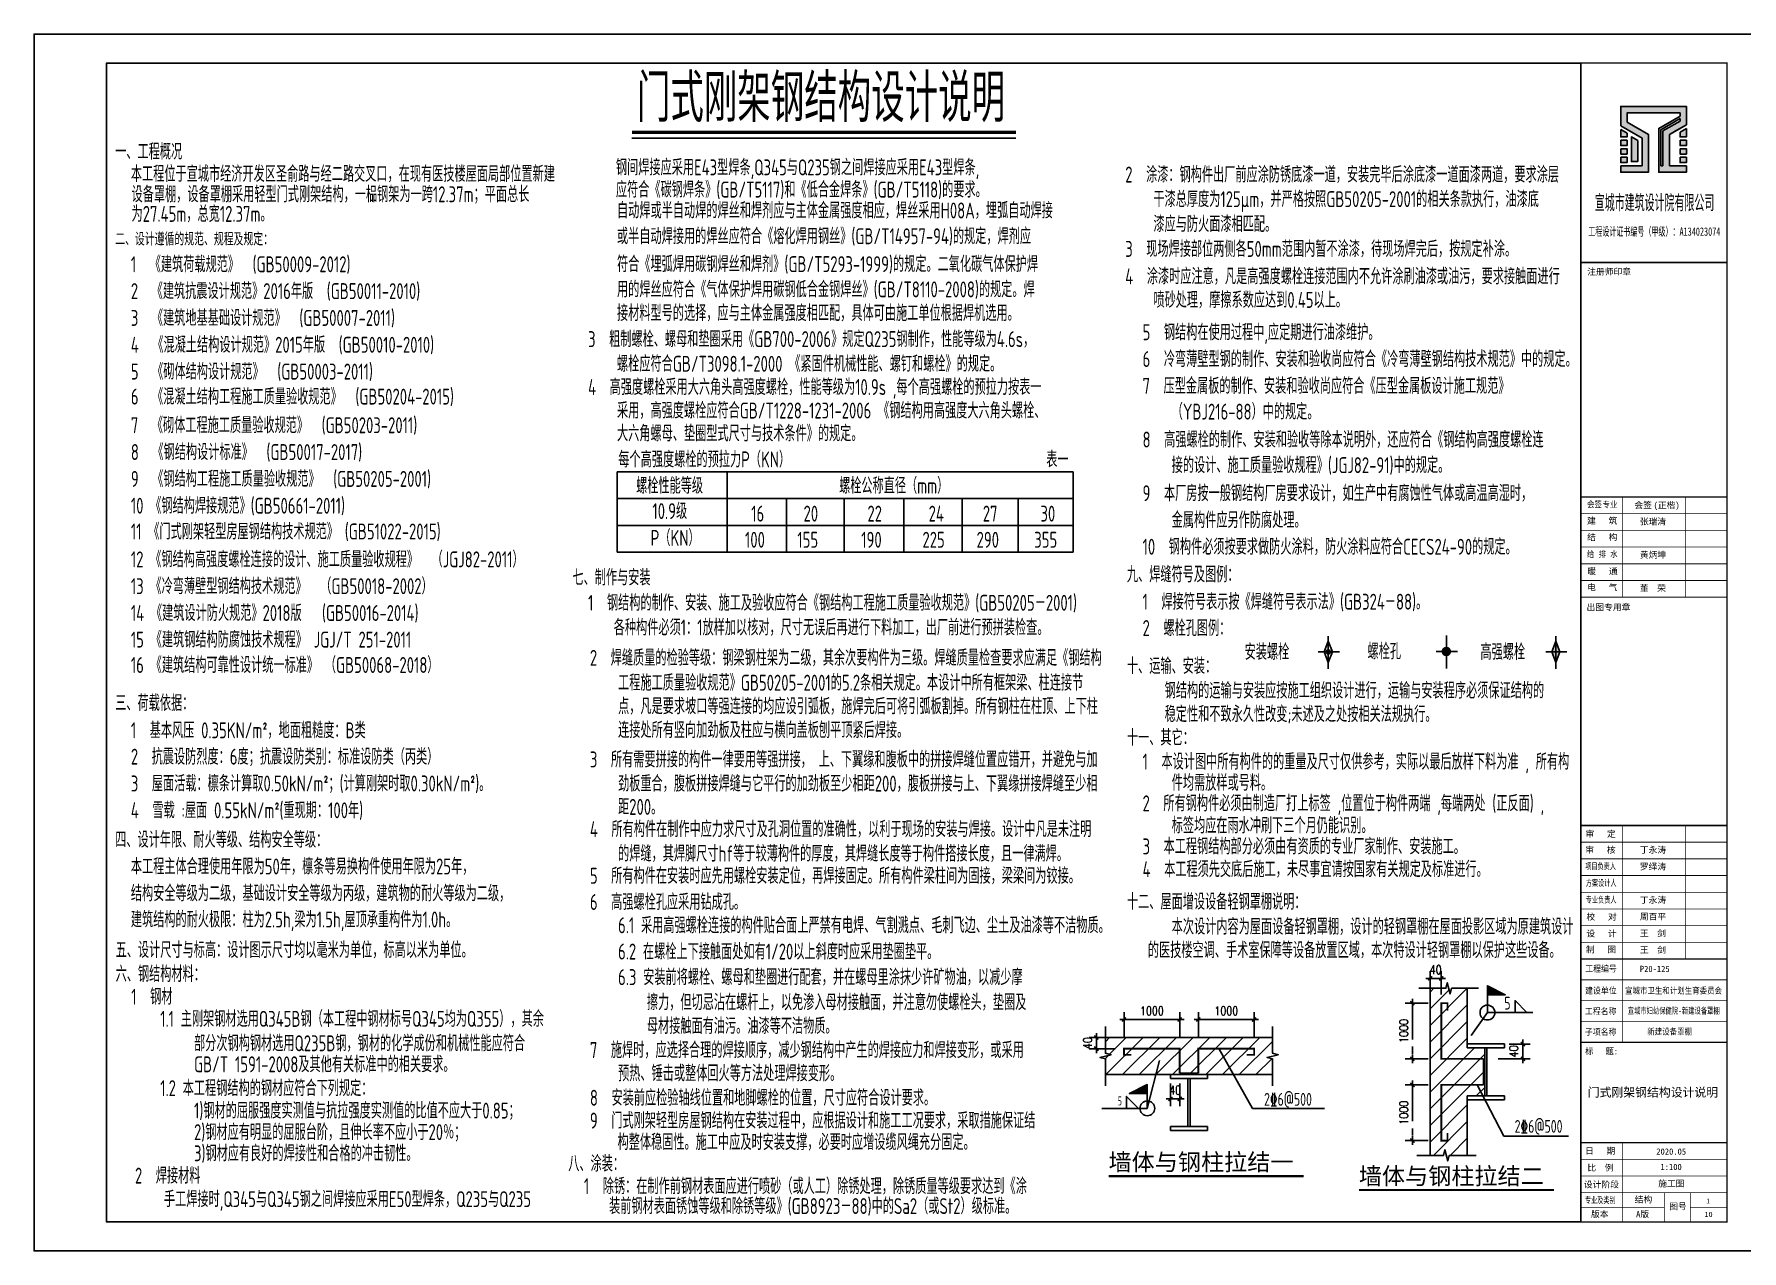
# Model space of a CAD drawing. Extents: x -321761 to 1215725, y 241863 to 438812.
# Drawn here: x 733325 to 792238, y 259263 to 301263 of the extents above; entities that cross this region are included whole.
import ezdxf
from ezdxf.enums import TextEntityAlignment as Align

# ---------------------------------------------------------------- set-up
doc = ezdxf.new("R2010")
doc.units = 0
doc.header["$LTSCALE"] = 1000
doc.linetypes.add('CENTER', pattern=[2, 1.25, -0.25, 0.25, -0.25])
doc.layers.get('0').update_dxf_attribs({"linetype": 'CONTINUOUS'})
doc.layers.get('Defpoints').update_dxf_attribs({"linetype": 'CONTINUOUS'})
for name, color, linetype in [('10', 7, 'CONTINUOUS'), ('AXIS', 253, 'CENTER'), ('BORDER', 7, 'CONTINUOUS'), ('BZ_标准图框', 7, 'CONTINUOUS'), ('DIM_SYMB', 3, 'CONTINUOUS'), ('F', 4, 'CONTINUOUS'), ('gj', 1, 'CONTINUOUS'), ('JZSM', 7, 'CONTINUOUS'), ('PUB_TEXT', 7, 'CONTINUOUS'), ('S', 2, 'CONTINUOUS'), ('SYMB', 7, 'CONTINUOUS'), ('TK(图框线)', 45, 'CONTINUOUS')]:
    doc.layers.add(name, color=color, linetype=linetype)
doc.styles.add('-宋体', font='')
doc.styles.add('-黑体', font='')
doc.styles.add('DIM_FONT', font='SIMPLEX.shx', dxfattribs={"width": 0.8})
doc.styles.add('HT', font='simhei.ttf')
doc.styles.add('TSSD_Rein', font='Tssdeng.shx', dxfattribs={"width": 0.7, "bigfont": 'hztxt.shx'})
doc.styles.get('-宋体').set_extended_font_data('SimSun')
doc.styles.get('-黑体').set_extended_font_data('SimSun')
doc.dimstyles.new('DIMN$0', dxfattribs={"dimtxt": 300, "dimasz": 1, "dimexe": 250, "dimexo": 300, "dimgap": 150, "dimtad": 1, "dimdec": 0, "dimdsep": 46, "dimtxsty": 'DIM_FONT', "dimblk": '_DIMX', "dimcen": 2.5, "dimclrt": 7, "dimadec": 0, "dimazin": 0, "dimtfac": 1, "dimtdec": 0, "dimtix": 1, "dimtmove": 2, "dimatfit": 3, "dimldrblk": '_DIMX', "dimfxl": 1, "dimtolj": 1, "dimtzin": 0, "dimarcsym": 0})

# ---------------------------------------------------------------- blocks, each defined once
blk = doc.blocks.new('23wca1')
h = blk.add_hatch(color=1)
h.paths.add_polyline_path([(1517, 32430), (-752, 32430), (-752, 31764), (-15, 31338), (-15, 30383), (-531, 30383), (-752, 30383), (-752, 30162), (206, 30162), (206, 31466), (-531, 31891), (-531, 32209), (1295, 32209), (1295, 32099), (558, 31673), (558, 30162), (1517, 30162), (1517, 30383), (1295, 30383), (927, 30383), (927, 31460), (1517, 31801)])
h.paths.add_polyline_path([(1295, 31928), (706, 31588), (706, 30383), (632, 30383), (632, 31630), (1295, 32013)], flags=16)
h = blk.add_hatch(color=1)
h.paths.add_polyline_path([(1517, 31673), (1295, 31545), (1295, 31378), (1517, 31378)])
h.paths.add_polyline_path([(1295, 31267), (1295, 31083), (1517, 31083), (1517, 31267)])
h.paths.add_polyline_path([(1295, 30973), (1295, 30788), (1517, 30788), (1517, 30973)])
h.paths.add_polyline_path([(1517, 30493), (1517, 30678), (1295, 30678), (1295, 30493)])
h.paths.add_polyline_path([(-162, 31253), (-384, 31381), (-384, 30530), (-162, 30530)])
h.paths.add_polyline_path([(-752, 31636), (-752, 31378), (-531, 31378), (-531, 31508)])
h.paths.add_polyline_path([(-752, 31267), (-752, 31083), (-531, 31083), (-531, 31267)])
h.paths.add_polyline_path([(-531, 30788), (-531, 30973), (-752, 30973), (-752, 30788)])
h.paths.add_polyline_path([(-531, 30678), (-752, 30678), (-752, 30493), (-531, 30493)])
for points in [[(927, 30383), (927, 31460), (1517, 31801), (1517, 32430), (-752, 32430), (-752, 31764), (-15, 31338), (-15, 30383), (-531, 30383)], [(-752, 30383), (-752, 30162), (206, 30162), (206, 31466), (-531, 31891), (-531, 32209), (1295, 32209), (1295, 32099), (558, 31673), (558, 30162), (1517, 30162), (1517, 30383)], [(1295, 32013), (632, 31630), (632, 30383)], [(1295, 31928), (706, 31588), (706, 30383)], [(1295, 32013), (1295, 31928)], [(-752, 31636), (-752, 31378), (-531, 31378), (-531, 31508)], [(-752, 31636), (-531, 31508)], [(1517, 31801), (1106, 31564)], [(1295, 31545), (1295, 31378), (1517, 31378), (1517, 31673)], [(1517, 31673), (1295, 31545)], [(-752, 30383), (-531, 30383)], [(706, 30383), (632, 30383)], [(1295, 30383), (927, 30383)], [(1295, 30383), (1517, 30383)]]:
    blk.add_lwpolyline(points)
for points in [[(-752, 31267), (-752, 31083), (-531, 31083), (-531, 31267)], [(-162, 31253), (-384, 31381), (-384, 30530), (-162, 30530)], [(1295, 31267), (1295, 31083), (1517, 31083), (1517, 31267)], [(-752, 30973), (-752, 30788), (-531, 30788), (-531, 30973)], [(-752, 30678), (-752, 30493), (-531, 30493), (-531, 30678)], [(1295, 30973), (1295, 30788), (1517, 30788), (1517, 30973)], [(1295, 30678), (1295, 30493), (1517, 30493), (1517, 30678)]]:
    blk.add_lwpolyline(points, close=True)
at = {"layer": 'BZ_标准图框'}
for points, const_width in [([(-2126, -6072), (-2126, 33928)], 50.4), ([(-2126, 27044), (2914, 27044)], 50.4), ([(-2126, 18948), (2914, 18948)], 50.4), ([(-686, 18948), (-686, 15492)], 25.2), ([(1474, 18948), (1474, 15492)], 25.2), ([(2914, 18372), (-2126, 18372)], 25.2), ([(2914, 17796), (-2126, 17796)], 25.2), ([(2914, 17220), (-2126, 17220)], 25.2), ([(2914, 16644), (-2126, 16644)], 25.2), ([(2914, 16068), (-2126, 16068)], 25.2), ([(2914, 15492), (-2126, 15492)], 36), ([(-2126, 7612), (2914, 7612)], 50.4), ([(-686, 124), (-686, 7612)], 25.2), ([(1474, 3003), (1474, 7612)], 25.2), ([(-2126, 7036), (2914, 7036)], 25.2), ([(-2126, 6460), (2914, 6460)], 25.2), ([(-2126, 5884), (2914, 5884)], 25.2), ([(-2126, 5308), (2914, 5308)], 25.2), ([(-2126, 4732), (2914, 4732)], 25.2), ([(-2126, 4156), (2914, 4156)], 25.2), ([(-2126, 3580), (2914, 3580)], 25.2), ([(-2126, 3580), (2914, 3580)], 25.2), ([(-2126, 3004), (2914, 3004)], 50.4), ([(-2126, 2284), (2914, 2284)], 25.2), ([(-2126, 1564), (2914, 1564)], 25.2), ([(-2126, 844), (2914, 844)], 25.2), ([(-2126, 124), (2914, 124)], 50.4), ([(-2126, -3336), (2914, -3336)], 50.4), ([(-686, -5064), (-686, -3336)], 25.2), ([(-2126, -3912), (2914, -3912)], 25.2), ([(-2126, -4488), (2914, -4488)], 25.2), ([(-2126, -5064), (2914, -5064)], 25.2), ([(-2126, -5064), (2914, -5064)], 25.2), ([(-686, -6072), (-686, -5064)], 25.2), ([(754, -6072), (754, -5064)], 25.2), ([(1654, -6072), (1654, -5064)], 25.2), ([(-2126, -5568), (754, -5568)], 25.2), ([(1654, -5568), (2914, -5568)], 25.2)]:
    blk.add_lwpolyline(points, dxfattribs=dict(at, const_width=const_width))
at = {"layer": 'BZ_标准图框', "style": 'HT', "width": 0.5}
blk.add_text('宣城市建筑设计院有限公司', height=504, dxfattribs=at).set_placement((416, 28867), align=Align.CENTER)
at = {"layer": 'BZ_标准图框', "style": 'HT'}
for s, height, width, p in [('工程设计证书编号（甲级）：A134023074', 288, 0.6, (-1869, 27969)), ('会签', 216, 0.85, (-1914, 18591)), ('专业', 216, 0.85, (-1380, 18585)), ('给 排 水', 216, 0.85, (-1918, 16870)), ('项目负责人', 216, 0.7, (-1975, 6100)), ('方案设计人', 216, 0.7, (-1956, 5522)), ('专业负责人', 216, 0.7, (-1957, 4941)), ('工程编号', 216, 0.9, (-1976, 2561)), ('建设单位', 216, 0.9, (-1981, 1802)), ('工程名称', 216, 0.9, (-1986, 1092)), ('子项名称', 216, 0.9, (-1986, 379)), ('标   题:', 216, 0.95, (-1981, -291)), ('专业及类别', 216, 0.7, (-1987, -5426))]:
    blk.add_text(s, height=height, dxfattribs=dict(at, width=width)).set_placement(p)
for s, p in [('注册师印章', (-1907, 26620)), ('建   筑', (-1914, 18024)), ('会签', (-281, 18563)), ('(正楷)', (382, 18556)), ('结   构', (-1911, 17458)), ('暖   通', (-1905, 16282)), ('电   气', (-1912, 15724)), ('出图专用章', (-1931, 15037)), ('审   定', (-1967, 7210)), ('审   核', (-1976, 6659)), ('校   对', (-1934, 4349)), ('设   计', (-1938, 3771)), ('制   图', (-1954, 3218)), ('日   期', (-1984, -3728)), ('比  例', (-1903, -4311)), ('设计阶段', (-2024, -4889)), ('版本 ', (-1778, -5911)), ('图号', (920, -5644))]:
    blk.add_text(s, height=216, dxfattribs=at).set_placement(p)
at = {"layer": 'TK(图框线)', "style": 'HT'}
for s, p in [('张瑞清', (-92, 17997)), ('黄炳坤', (-92, 16845)), ('董  荣', (-92, 15693)), ('丁永涛', (-92, 6661)), ('罗绎涛', (-92, 6085)), ('丁永涛', (-92, 4933)), ('周百平', (-92, 4357)), ('王  剑', (-92, 3781)), ('王  剑', (-92, 3205)), ('P20-125', (-92, 2553)), ('2020.05', (475, -3751)), ('1:100', (619, -4283)), ('施工图', (541, -4857)), ('A版', (-222, -5912))]:
    blk.add_text(s, height=216, dxfattribs=at).set_placement(p)
for s, width, p in [('宣城市卫生和计划生育委员会', 0.85, (-599, 1803)), ('宣城市妇幼保健院-新建设备罩棚', 0.72, (-512, 1110)), ('新建设备罩棚', 0.85, (165, 390))]:
    blk.add_text(s, height=216, dxfattribs=dict(at, width=width)).set_placement(p)
at = {"layer": 'TK(图框线)', "style": '-宋体'}
blk.add_text('10', height=180, dxfattribs=at).set_placement((2278, -5902), align=Align.CENTER)
blk = doc.blocks.new('_DIMX')
blk.add_line((-150, 0), (150, 0))
at = {"const_width": 50}
blk.add_lwpolyline([(-70, -70), (70, 70)], dxfattribs=at)
blk = doc.blocks.new('*D655')
at = {"layer": 'AXIS', "color": 3, "lineweight": -2}
for p, q in [((781415, 267814), (780623, 267814)), ((780873, 267813), (780873, 265893)), ((781415, 265892), (780623, 265892))]:
    blk.add_line(p, q, dxfattribs=at)
at = {"layer": 'Defpoints', "color": 0}
for p in [(781715, 267814), (780873, 265892), (781715, 265892)]:
    blk.add_point(p, dxfattribs=at)
at = {"layer": 'AXIS', "color": 3, "lineweight": -2}
for p, rotation in [((780873, 267814), 90), ((780873, 265892), 270)]:
    blk.add_blockref('_DIMX', p, dxfattribs=dict(at, rotation=rotation))
at = {"layer": 'AXIS', "color": 7, "insert": (780573, 266853), "char_height": 300, "attachment_point": 5, "rotation": 90, "style": 'DIM_FONT'}
blk.add_mtext('\\A1;1000', dxfattribs=at)
blk = doc.blocks.new('*D656')
at = {"layer": 'AXIS', "color": 3, "lineweight": -2}
for p, q in [((781484, 268669), (781483, 268669)), ((781485, 268114), (781485, 268919)), ((781485, 268669), (781869, 268669)), ((781869, 268114), (781869, 268919)), ((781870, 268669), (781871, 268669))]:
    blk.add_line(p, q, dxfattribs=at)
at = {"layer": 'Defpoints', "color": 0}
for p in [(781869, 268669), (781485, 267814), (781869, 267814)]:
    blk.add_point(p, dxfattribs=at)
at = {"layer": 'AXIS', "color": 3, "lineweight": -2}
blk.add_blockref('_DIMX', (781485, 268669), dxfattribs=at)
at = {"layer": 'AXIS', "color": 3, "lineweight": -2, "rotation": 180}
blk.add_blockref('_DIMX', (781869, 268669), dxfattribs=at)
at = {"layer": 'AXIS', "color": 7, "insert": (781677, 268969), "char_height": 300, "attachment_point": 5, "style": 'DIM_FONT'}
blk.add_mtext('\\A1;40', dxfattribs=at)
blk = doc.blocks.new('*D657')
at = {"layer": 'AXIS', "color": 3, "lineweight": -2}
for p, q in [((784212, 266403), (784936, 266403)), ((784686, 266402), (784686, 265893)), ((783829, 265892), (784936, 265892))]:
    blk.add_line(p, q, dxfattribs=at)
at = {"layer": 'Defpoints', "color": 0}
for p in [(783912, 266403), (783529, 265892), (784686, 265892)]:
    blk.add_point(p, dxfattribs=at)
at = {"layer": 'AXIS', "color": 3, "lineweight": -2}
for p, rotation in [((784686, 266403), 90), ((784686, 265892), 270)]:
    blk.add_blockref('_DIMX', p, dxfattribs=dict(at, rotation=rotation))
at = {"layer": 'AXIS', "color": 7, "insert": (784367, 266148), "char_height": 300, "attachment_point": 5, "rotation": 90, "style": 'DIM_FONT'}
blk.add_mtext('\\A1;40', dxfattribs=at)
blk = doc.blocks.new('*D658')
at = {"layer": 'AXIS', "color": 3, "lineweight": -2}
for p, q in [((781415, 264992), (780623, 264992)), ((780873, 264991), (780873, 263071)), ((781415, 263070), (780623, 263070))]:
    blk.add_line(p, q, dxfattribs=at)
at = {"layer": 'Defpoints', "color": 0}
for p in [(781715, 264992), (780873, 263070), (781715, 263070)]:
    blk.add_point(p, dxfattribs=at)
at = {"layer": 'AXIS', "color": 3, "lineweight": -2}
for p, rotation in [((780873, 264992), 90), ((780873, 263070), 270)]:
    blk.add_blockref('_DIMX', p, dxfattribs=dict(at, rotation=rotation))
at = {"layer": 'AXIS', "color": 7, "insert": (780573, 264031), "char_height": 300, "attachment_point": 5, "rotation": 90, "style": 'DIM_FONT'}
blk.add_mtext('\\A1;1000', dxfattribs=at)
blk = doc.blocks.new('*D660')
at = {"layer": 'AXIS', "color": 3, "lineweight": -2}
for p, q in [((770624, 266627), (769719, 266627)), ((769969, 266628), (769969, 266629)), ((769969, 266627), (769969, 266242)), ((770624, 266242), (769719, 266242)), ((769969, 266241), (769969, 266240))]:
    blk.add_line(p, q, dxfattribs=at)
at = {"layer": 'Defpoints', "color": 0}
for p in [(770924, 266627), (769969, 266242), (770924, 266242)]:
    blk.add_point(p, dxfattribs=at)
at = {"layer": 'AXIS', "color": 3, "lineweight": -2}
for p, rotation in [((769969, 266627), 270), ((769969, 266242), 90)]:
    blk.add_blockref('_DIMX', p, dxfattribs=dict(at, rotation=rotation))
at = {"layer": 'AXIS', "color": 7, "insert": (769669, 266434), "char_height": 300, "attachment_point": 5, "rotation": 90, "style": 'DIM_FONT'}
blk.add_mtext('\\A1;40', dxfattribs=at)
blk = doc.blocks.new('*D661')
at = {"layer": 'AXIS', "color": 3, "lineweight": -2}
for p, q in [((772527, 265045), (772527, 264258)), ((772847, 265045), (772847, 264258)), ((772526, 264508), (772525, 264508)), ((772527, 264508), (772847, 264508)), ((772848, 264508), (772849, 264508))]:
    blk.add_line(p, q, dxfattribs=at)
at = {"layer": 'Defpoints', "color": 0}
for p in [(772527, 265345), (772847, 265345), (772847, 264508)]:
    blk.add_point(p, dxfattribs=at)
at = {"layer": 'AXIS', "color": 3, "lineweight": -2}
blk.add_blockref('_DIMX', (772527, 264508), dxfattribs=at)
at = {"layer": 'AXIS', "color": 3, "lineweight": -2, "rotation": 180}
blk.add_blockref('_DIMX', (772847, 264508), dxfattribs=at)
at = {"layer": 'AXIS', "color": 7, "insert": (772687, 264808), "char_height": 300, "attachment_point": 5, "style": 'DIM_FONT'}
blk.add_mtext('\\A1;40', dxfattribs=at)

msp = doc.modelspace()

# ---------------------------------------------------------------- hatches: boundary and pattern name
at = {"layer": 'JZSM'}
h = msp.add_hatch(color=256, dxfattribs=at)
h.paths.add_polyline_path([(785822.1, 280305.9), (785822.1, 279936.9), (785964.1, 279936.9)])
h.paths.add_polyline_path([(785822.1, 280305.9), (785680.2, 279936.9), (785822.1, 279936.9)])
h.paths.add_polyline_path([(785822.1, 279936.9), (785680.2, 279936.9), (785822.1, 279567.8)])
h.paths.add_polyline_path([(785964.1, 279936.9), (785822.1, 279936.9), (785822.1, 279567.8)])
at = {"layer": 'S'}
h = msp.add_hatch(dxfattribs=at)
h.set_pattern_fill('ANSI31', color=256, scale=128.16804, style=0)
h.set_pattern_definition([(45, (727907.9, 253753.46), (-287.7455, 287.7455), [])])
h.paths.add_polyline_path([(782766.3, 268325.9), (782221.6, 268325.9), (782173.7, 268133.7), (782125.5, 268325.9), (781484.7, 268325.9), (781484.7, 262558.4), (782029.4, 262558.4), (782077.3, 262750.7), (782125.5, 262558.4), (782766.3, 262558.4), (782766.3, 264480.9), (782766.3, 264609.1), (783368.7, 264609.1), (783368.7, 266275.3), (782766.3, 266275.3), (782766.3, 266403.4)])
h = msp.add_hatch(dxfattribs=at)
h.set_pattern_fill('ANSI31', color=256, scale=128.16804, style=0)
h.set_pattern_definition([(45, (710680.94, 246588.2), (-287.7455, 287.7455), [])])
h.paths.add_polyline_path([(770284.4, 266626.7), (770284.4, 266082), (770476.7, 266034), (770284.4, 265985.8), (770284.4, 265345), (776051.9, 265345), (776051.9, 265889.7), (775859.7, 265937.6), (776051.9, 265985.8), (776051.9, 266626.7)])

# ---------------------------------------------------------------- linework, layer by layer
for p, q in [((753949.8, 297669.7), (767196.6, 297669.7)), ((753436.9, 286158.7), (769170.9, 286158.7))]:
    msp.add_line(p, q)
for points, const_width in [([(753949.8, 297869.4), (767196.6, 297869.4)], 116.9), ([(753949.8, 297891.7), (767196.6, 297891.7)], 35.1)]:
    msp.add_lwpolyline(points, dxfattribs=dict(const_width=const_width))
at = {"layer": '10'}
msp.add_lwpolyline([(735825.4, 300262.6), (786685.4, 300262.6), (786685.4, 260262.6), (735825.4, 260262.6)], close=True, dxfattribs=at)
msp.add_lwpolyline([(735825.4, 300262.6), (786685.4, 300262.6), (786685.4, 260262.6), (735825.4, 260262.6)], close=True, dxfattribs=at)
at = {"layer": 'BORDER'}
msp.add_lwpolyline([(792725.4, 259262.6), (733325.4, 259262.6), (733325.4, 301262.6), (792725.4, 301262.6)], close=True, dxfattribs=at)
at = {"layer": 'BORDER', "const_width": 50}
msp.add_lwpolyline([(791725.4, 260262.6), (735825.4, 260262.6), (735825.4, 300262.6), (791725.4, 300262.6)], close=True, dxfattribs=at)
at = {"layer": 'DIM_SYMB', "const_width": 77}
for points in [[(770389.7, 261844.1), (777119.5, 261844.1)], [(779024.9, 261362.4), (785754.7, 261362.4)]]:
    msp.add_lwpolyline(points, dxfattribs=at)
at = {"layer": 'gj'}
for points, const_width in [([(783326.3, 265892), (781869.2, 265892), (781869.2, 267814.5), (782083.6, 267814.5), (782083.6, 267557.6)], 64.1), ([(772846.5, 265395.6), (772846.5, 266242.2), (770924, 266242.2), (770924, 266027.7), (771180.9, 266027.7)], 64.1), ([(773489.8, 265395.6), (773489.8, 266242.2), (775412.3, 266242.2), (775412.3, 266027.7), (775155.5, 266027.7)], 64.1), ([(783326.3, 265892), (783326.3, 264992.4)], 57.8), ([(772846.5, 265395.6), (773489.8, 265395.6)], 57.8), ([(783326.3, 264992.4), (781869.2, 264992.4), (781869.2, 263069.8), (782083.6, 263069.8), (782083.6, 263326.7)], 64.1)]:
    msp.add_lwpolyline(points, dxfattribs=dict(at, const_width=const_width))
at = {"layer": 'JZSM'}
for p, q in [((753436.9, 286158.7), (753436.9, 283380.8)), ((757232.6, 286158.7), (757232.6, 283380.8)), ((769170.9, 286158.7), (769170.9, 283380.8)), ((753436.9, 285232.7), (769170.9, 285232.7)), ((759283.6, 285232.7), (759283.6, 283380.8)), ((761273.3, 285232.7), (761273.3, 283380.8)), ((763324.2, 285232.7), (763324.2, 283380.8)), ((765344.5, 285232.7), (765344.5, 283380.8)), ((767273, 285232.7), (767273, 283380.8)), ((753436.9, 284306.7), (769170.9, 284306.7)), ((753436.9, 283380.8), (769170.9, 283380.8)), ((777970.5, 280486.6), (777970.5, 279353.8)), ((782044, 280501.5), (782044, 279368.7)), ((785822.1, 280486.6), (785822.1, 279353.8)), ((777620.4, 279936.9), (778353.9, 279936.9)), ((777828.6, 279936.9), (777970.5, 280305.9)), ((777828.6, 279936.9), (777970.5, 279567.8)), ((778112.5, 279936.9), (777970.5, 280305.9)), ((778112.5, 279936.9), (777970.5, 279567.8)), ((781693.9, 279951.8), (782427.4, 279951.8)), ((785472, 279936.9), (786205.6, 279936.9)), ((785680.2, 279936.9), (785822.1, 280305.9)), ((785680.2, 279936.9), (785822.1, 279567.8)), ((785964.1, 279936.9), (785822.1, 280305.9)), ((785964.1, 279936.9), (785822.1, 279567.8))]:
    msp.add_line(p, q, dxfattribs=at)
for points, const_width in [([(777921.5, 279936.9, 1), (778019.5, 279936.9, 1)], 98), ([(781962.4, 279951.8, 1), (782125.6, 279951.8, 1)], 163.3)]:
    msp.add_lwpolyline(points, format="xyb", close=True, dxfattribs=dict(at, const_width=const_width))
at = {"layer": 'S'}
for p, q in [((781484.7, 268325.9), (781484.7, 262558.4)), ((782766.3, 266403.4), (782766.3, 268325.9)), ((776051.9, 266626.7), (770284.4, 266626.7)), ((782766.3, 266275.3), (782766.3, 266403.4)), ((782766.3, 266403.4), (784048, 266403.4)), ((784048, 266403.4), (784048, 266275.3)), ((784048, 266275.3), (782766.3, 266275.3)), ((783368.7, 264609.1), (783368.7, 266275.3)), ((783445.6, 266275.3), (783445.6, 264609.1)), ((776051.9, 265345), (770284.4, 265345)), ((772527.3, 265216.8), (772527.3, 265345)), ((772527.3, 265345), (773809, 265345)), ((773809, 265216.8), (772527.3, 265216.8)), ((773129.7, 263550.6), (773129.7, 265216.8)), ((773206.6, 265216.8), (773206.6, 263550.6)), ((773809, 265345), (773809, 265216.8)), ((782766.3, 264480.9), (782766.3, 264609.1)), ((782766.3, 264609.1), (784048, 264609.1)), ((784048, 264609.1), (784048, 264480.9)), ((782766.3, 264480.9), (782766.3, 262558.4)), ((784048, 264480.9), (782766.3, 264480.9)), ((772527.3, 263422.5), (772527.3, 263550.6)), ((772527.3, 263550.6), (773809, 263550.6)), ((773809, 263422.5), (772527.3, 263422.5)), ((773809, 263550.6), (773809, 263422.5))]:
    msp.add_line(p, q, dxfattribs=at)
at = {"layer": 'SYMB'}
for p, q in [((774197.8, 266245.5), (775352.9, 264171.3)), ((784025.2, 263227.6), (783103.8, 264992.4)), ((775352.9, 264171.3), (777837.8, 264171.3)), ((786256.8, 263227.6), (784025.2, 263227.6))]:
    msp.add_line(p, q, dxfattribs=at)
for points in [[(781100.1, 268325.9), (782029.4, 268325.9), (782077.3, 268518.2), (782173.7, 268133.7), (782221.6, 268325.9), (783150.8, 268325.9)], [(783461.4, 267489.3), (783461.4, 268411.8), (784076.6, 268104.2), (783461.4, 268104.2)], [(783461.4, 267489.3), (783461.4, 268411.8), (784076.6, 268104.2), (783461.4, 268104.2)], [(782902.1, 266697.3), (783461.4, 267489.3), (785028.1, 267489.3)], [(784823, 267489.3), (784412.9, 267899.4), (784412.9, 267489.3)], [(784823, 267489.3), (784412.9, 267899.4), (784412.9, 267489.3)], [(770284.4, 267011.2), (770284.4, 266082), (770476.7, 266034), (770092.1, 265937.6), (770284.4, 265889.7), (770284.4, 264960.5)], [(776051.9, 267011.2), (776051.9, 266082), (776244.2, 266034), (775859.7, 265937.6), (776051.9, 265889.7), (776051.9, 264960.5)], [(772151.8, 265829), (771727.1, 264181.6), (770160.4, 264181.6)], [(771419.5, 264181.6), (771009.4, 264591.7), (771009.4, 264181.6)], [(771419.5, 264181.6), (771009.4, 264591.7), (771009.4, 264181.6)], [(771727.1, 264181.6), (771727.1, 265001.9), (771111.9, 264694.3), (771727.1, 264694.3)], [(771727.1, 264181.6), (771727.1, 265001.9), (771111.9, 264694.3), (771727.1, 264694.3)], [(781020, 262558.4), (781949.3, 262558.4), (781997.2, 262750.7), (782093.6, 262366.1), (782141.5, 262558.4), (783070.7, 262558.4)]]:
    msp.add_lwpolyline(points, dxfattribs=at)
for points in [[(783368.7, 265892, 0, 85.4, 0), (783240.2, 266113.8, 0, 0, 0), (782902.1, 266697.3, 0, 0, 0), (783461.4, 267489.3, 0, 0, 0), (785028.1, 267489.3, 0, 0, 0)], [(773489.8, 265345, 0, 85.4, 0), (773248.8, 265432.2, 0, 0, 0), (772151.8, 265829, 0, 0, 0), (771727.1, 264181.6, 0, 0, 0), (770160.4, 264181.6, 0, 0, 0)]]:
    msp.add_lwpolyline(points, format="xyseb", dxfattribs=at)
for centre in [(783461.4, 267489.3), (783461.4, 267489.3), (771727.1, 264181.6), (771727.1, 264181.6)]:
    msp.add_circle(centre, 256.3, dxfattribs=at)
for points in [[(783461.4, 268411.8), (784076.6, 268104.2), (783461.4, 268104.2)], [(783461.4, 268411.8), (784076.6, 268104.2), (783461.4, 268104.2)], [(771727.1, 265001.9), (771111.9, 264694.3), (771727.1, 264694.3)], [(771727.1, 265001.9), (771111.9, 264694.3), (771727.1, 264694.3)]]:
    msp.add_solid(points, dxfattribs=at)

# ---------------------------------------------------------------- block references
msp.add_blockref('23wca1', (788811.4, 266334.9))

# ---------------------------------------------------------------- texts
at = {"layer": 'F', "color": 4, "style": 'TSSD_Rein', "width": 0.7}
msp.add_text('门式刚架钢结构设计说明', height=1650, dxfattribs=at).set_placement((754117.6, 298232.4))
at = {"layer": 'JZSM', "style": 'TSSD_Rein', "width": 0.7}
for s, height, p in [('一、工程概况', 550, (736121.3, 296933.5)), ('钢间焊接应采用E43型焊条,Q345与Q235钢之间焊接应采用E43型焊条,', 550, (753395.1, 296387.8)), ('2  涂漆：钢构件出厂前应涂防锈底漆一道，安装完毕后涂底漆一道面漆两道，要求涂层', 550, (770966.4, 296140.1)), ('应符合《碳钢焊条》(GB/T5117)和《低合金焊条》(GB/T5118)的要求。', 550, (753395.1, 295620.1)), ('干漆总厚度为125μm，并严格按照GB50205-2001的相关条款执行，油漆底', 550, (771938.4, 295290.7)), ('自动焊或半自动焊的焊丝和焊剂应与主体金属强度相应，焊丝采用H08A，埋弧自动焊接', 550, (753433.1, 294900.4)), ('或半自动焊接用的焊丝应符合《熔化焊用钢丝》(GB/T14957-94)的规定，焊剂应', 550, (753433.1, 294011.5)), ('漆应与防火面漆相匹配。', 550, (771938.4, 294431.1)), ('二、设计遵循的规范、规程及规定：', 441.946, (736121.3, 293966.1)), ('3  现场焊接部位两侧各50mm范围内暂不涂漆，待现场焊完后，按规定补涂。', 550, (770966.4, 293572.2)), ('1  《建筑荷载规范》  (GB50009-2012)', 550, (736661.1, 293042.8)), ('符合《埋弧焊用碳钢焊丝和焊剂》(GB/T5293-1999)的规定。二氧化碳气体保护焊', 550, (753433.1, 293048.5)), ('4  涂漆时应注意，凡是高强度螺栓连接范围内不允许涂刷油漆或油污，要求接触面进行', 550, (770966.4, 292626.1)), ('2  《建筑抗震设计规范》2016年版  (GB50011-2010)', 550, (736661.1, 292116.8)), ('用的焊丝应符合《气体保护焊用碳钢低合金钢焊丝》(GB/T8110-2008)的规定。焊', 550, (753433.1, 292176)), ('喷砂处理，摩擦系数应达到0.45以上。', 550, (771938.4, 291813.8)), ('3  《建筑地基基础设计规范》  (GB50007-2011)   ', 550, (736661.1, 291190.8)), ('接材料型号的选择，应与主体金属强度相匹配，具体可由施工单位根据焊机选用。', 550, (753433.1, 291359.2)), ('3  粗制螺栓、螺母和垫圈采用《GB700-2006》规定Q235钢制作，性能等级为4.6s，', 550, (752434.6, 290459.9)), ('5  钢结构在使用过程中,应定期进行油漆维护。', 550, (771564.2, 290696.8)), ('4  《混凝土结构设计规范》2015年版  (GB50010-2010)   ', 550, (736661.1, 290264.8)), ('5  《砌体结构设计规范》  (GB50003-2011)   ', 550, (736661.1, 289338.8)), ('螺栓应符合GB/T3098.1-2000 《紧固件机械性能、螺钉和螺栓》的规定。', 550, (753433.1, 289607.6)), ('6  冷弯薄壁型钢的制作、安装和验收尚应符合《冷弯薄壁钢结构技术规范》中的规定。', 550, (771564.2, 289770.8)), ('4  高强度螺栓采用大六角头高强度螺栓，性能等级为10.9s ,每个高强螺栓的预拉力按表一', 550, (752434.6, 288806.2)), ('7  压型金属板的制作、安装和验收尚应符合《压型金属板设计施工规范》', 550, (771564.2, 288844.9)), ('6  《混凝土结构工程施工质量验收规范》  (GB50204-2015)', 550, (736661.1, 288475.1)), ('7  《砌体工程施工质量验收规范》  (GB50203-2011) ', 550, (736661.1, 287486.9)), ('采用，高强度螺栓应符合GB/T1228-1231-2006 《钢结构用高强度大六角头螺栓、', 550, (753433.1, 287994.4)), ('（YBJ216-88）中的规定。', 550, (772569.1, 287955.9)), ('大六角螺母、垫圈型式尺寸与技术条件》的规定。', 550, (753433.1, 287204.9)), ('8  高强螺栓的制作、安装和验收等除本说明外，还应符合《钢结构高强度螺栓连', 550, (771564.2, 286992.9)), ('8  《钢结构设计标准》  (GB50017-2017)', 550, (736661.1, 286560.9)), ('每个高强度螺栓的预拉力P（KN）', 550, (753478.8, 286306.9)), ('表一', 550, (768240.1, 286306.9)), ('接的设计、施工质量验收规程》(JGJ82-91)中的规定。', 550, (772569.1, 286109.5)), ('9  《钢结构工程施工质量验收规范》  (GB50205-2001)', 550, (736661.1, 285634.9)), ('螺栓性能等级', 550, (754091.5, 285400.1)), ('螺栓公称直径（mm）', 550, (761092.9, 285400.1)), ('9  本厂房按一般钢结构厂房要求设计，如生产中有腐蚀性气体或高温高湿时，', 550, (771564.2, 285140.9)), ('10 《钢结构焊接规范》(GB50661-2011)', 550, (736661.1, 284708.9)), ('10.9级', 550, (754654.2, 284522.7)), ('16', 550, (758062.4, 284435.7)), ('20', 550, (759868.5, 284435.7)), ('22', 550, (762072.4, 284435.7)), ('24', 550, (764184.6, 284435.7)), ('27', 550, (766051.9, 284435.7)), ('30', 550, (768041.6, 284435.7)), ('金属构件应另作防腐处理。', 550, (772569.1, 284214.9)), ('11 《门式刚架轻型房屋钢结构技术规范》 (GB51022-2015) ', 550, (736661.1, 283818.5)), ('P（KN）', 550, (754591.1, 283596.7)), ('100', 550, (757848.1, 283533.4)), ('155', 550, (759654.2, 283533.4)), ('190', 550, (761858.2, 283533.4)), ('225', 550, (763970.3, 283533.4)), ('290', 550, (765837.6, 283533.4)), ('355', 550, (767827.3, 283533.4)), ('12 《钢结构高强度螺栓连接的设计、施工质量验收规程》  （JGJ82-2011）', 550, (736661.1, 282856.9)), ('10  钢构件必须按要求做防火涂料，防火涂料应符合CECS24-90的规定。', 550, (771564.2, 283292.2)), ('七、制作与安装', 550, (751894.8, 282231.6)), ('九、焊缝符号及图例：', 550, (771024.4, 282337.8)), ('13 《冷弯薄壁型钢结构技术规范》  （GB50018-2002）', 550, (736661.1, 281931)), ('14 《建筑设计防火规范》2018版   (GB50016-2014) ', 550, (736661.1, 281005)), ('1  钢结构的制作、安装、施工及验收应符合《钢结构工程施工质量验收规范》(GB50205－2001)', 550, (752434.6, 281357.9)), ('1  焊接符号表示按《焊缝符号表示法》(GB324－88)。', 550, (771564.2, 281394.7)), ('各种构件必须1：1放样加以核对，尺寸无误后再进行下料加工，出厂前进行预拼装检查。 ', 550, (753321.3, 280507.4)), ('2  螺栓孔图例：', 550, (771564.2, 280485.4)), ('15 《建筑钢结构防腐蚀技术规程》 JGJ/T 251-2011', 550, (736661.1, 280086.9)), ('2  焊缝质量的检验等级：钢梁钢柱架为二级，其余次要构件为三级。焊缝质量检查要求应满足《钢结构', 550, (752498, 279458.6)), ('安装螺栓', 550, (775086.4, 279661.8)), ('螺栓孔', 550, (779324.6, 279682.4)), ('高强螺栓', 550, (783219.3, 279661.8)), ('16 《建筑结构可靠性设计统一标准》 （GB50068-2018）', 550, (736661.1, 279210.5)), ('十、运输、安装：', 550, (771024.4, 279175.8)), ('工程施工质量验收规范》GB50205-2001的5.2条相关规定。本设计中所有框架梁、柱连接节', 550, (753470, 278600.1)), ('钢结构的运输与安装应按施工组织设计进行，运输与安装程序必须保证结构的', 550, (772327.2, 278328.9)), ('三、荷载依据：', 550, (736121.3, 277898.8)), ('点，凡是要求坡口等强连接的均应设引弧板，施焊完后可将引弧板割掉。所有钢柱在柱顶、上下柱', 550, (753470, 277786.2)), ('稳定性和不致永久性改变;未述及之处按相关法规执行。', 550, (772327.2, 277513.5)), ('1  基本风压 0.35KN/m%%1402%%141，地面粗糙度：B类', 550, (736661.1, 276955.7)), ('连接处所有竖向加劲板及柱应与横向盖板刨平顶紧后焊接。', 550, (753470, 276965.6)), ('十一、其它：', 550, (771024.4, 276703.3)), ('2  抗震设防烈度：6度；抗震设防类别：标准设防类（丙类）', 550, (736661.1, 276046.4)), ('3  所有需要拼接的构件一律要用等强拼接， 上、下翼缘和腹板中的拼接焊缝位置应错开，并避免与加', 550, (752498, 275951)), ('1  本设计图中所有构件的的重量及尺寸仅供参考，实际以最后放样下料为准 , 所有构', 550, (771564.2, 275875.5)), ('3  屋面活载：檩条计算取0.50kN/m%%1402%%141；(计算刚架时取0.30kN/m%%1402%%141)。', 550, (736661.1, 275120.4)), ('劲板重合，腹板拼接焊缝与它平行的加劲板至少相距200，腹板拼接与上、下翼缘拼接焊缝至少相', 550, (753470, 275116.7)), ('件均需放样或号料。', 550, (772569.1, 275144.8)), ('4  雪载 :屋面 0.55kN/m%%1402%%141(重现期：100年)', 550, (736661.1, 274194.4)), ('距200。', 550, (753470, 274312.4)), ('2  所有钢构件必须由制造厂打上标签 ,位置位于构件两端 ,每端两处 (正反面) , ', 550, (771564.2, 274435.3)), ('4  所有构件在制作中应力求尺寸及孔洞位置的准确性，以利于现场的安装与焊接。设计中凡是未注明', 550, (752498, 273543.5)), ('标签均应在雨水冲刷下三个月仍能识别。', 550, (772569.1, 273672.3)), ('四、设计年限、耐火等级、结构安全等级：', 550, (736121.3, 273179.7)), ('3  本工程钢结构部分必须由有资质的专业厂家制作、安装施工。', 550, (771564.2, 272948.9)), ('本工程主体合理使用年限为50年，檩条等易换构件使用年限为25年，', 550, (736661.1, 272256.3)), ('的焊缝，其焊脚尺寸hf等于较薄构件的厚度，其焊缝长度等于构件搭接长度，且一律满焊。', 550, (753470, 272699.9)), ('4  本工程须先交底后施工，未尽事宜请按国家有关规定及标准进行。', 550, (771564.2, 272161.8)), ('5  所有构件在安装时应先用螺栓安装定位，再焊接固定。所有构件梁柱间为固接，梁梁间为铰接。', 550, (752498, 271934.5)), ('结构安全等级为二级，基础设计安全等级为丙级，建筑物的耐火等级为二级，', 550, (736661.1, 271330.3)), ('6  高强螺栓孔应采用钻成孔。', 550, (752498, 271029.6)), ('建筑结构的耐火极限：柱为2.5h,梁为1.5h,屋顶承重构件为1.0h。', 550, (736661.1, 270425.4)), ('6.1 采用高强螺栓连接的构件贴合面上严禁有电焊、气割溅点、毛刺飞边、尘土及油漆等不洁物质。', 550, (753470, 270225.9)), ('五、设计尺寸与标高：设计图示尺寸均以毫米为单位，标高以米为单位。', 550, (736135.9, 269373.9)), ('6.2 在螺栓上下接触面处如有1/20以上斜度时应采用垫圈垫平。', 550, (753470, 269319.5)), ('六、钢结构材料：', 550, (736135.9, 268544.6)), ('6.3 安装前将螺栓、螺母和垫圈进行配套，并在螺母里涂抹少许矿物油，以减少摩', 550, (753470, 268435.3)), ('1  钢材', 550, (736675.7, 267761.2)), ('擦力，但切忌沾在螺杆上，以免渗入母材接触面，并注意勿使螺栓头，垫圈及', 550, (754464.8, 267569)), ('1.1 主刚架钢材选用Q345B钢（本工程中钢材标号Q345均为Q355），其余', 550, (737674.2, 266995.8)), ('母材接触面有油污。油漆等不洁物质。', 550, (754463.5, 266749.7)), ('部分次钢构钢材选用Q235B钢，钢材的化学成份和机械性能应符合', 550, (738841.2, 266153.2)), ('7  施焊时，应选择合理的焊接顺序，减少钢结构中产生的焊接应力和焊接变形，或采用', 550, (752498, 265919)), ('GB/T 1591-2008及其他有关标准中的相关要求。', 550, (738841.2, 265427.4)), ('预热、锤击或整体回火等方法处理焊接变形。', 550, (753470, 265115.8)), ('1.2 本工程钢结构的钢材应符合下列规定： ', 550, (737674.2, 264603.4)), ('8  安装前应检验轴线位置和地脚螺栓的位置，尺寸应符合设计要求。', 550, (752498, 264271.2)), ('1)钢材的屈服强度实测值与抗拉强度实测值的比值不应大于0.85；', 550, (738841.2, 263829.4)), ('9  门式刚架轻型房屋钢结构在安装过程中，应根据设计和施工工况要求，采取措施保证结', 550, (752498, 263485)), ('2)钢材应有明显的屈服台阶，且伸长率不应小于20％；', 550, (738841.2, 263086.1)), ('构整体稳固性。施工中应及时安装支撑，必要时应增设缆风绳充分固定。 ', 550, (753453, 262741.3)), ('3)钢材应有良好的焊接性和合格的冲击韧性。', 550, (738841.2, 262354.3)), ('2  焊接材料', 550, (736804.2, 261584.5)), ('八、涂装：', 550, (751750.9, 262000)), ('1  除锈：在制作前钢材表面应进行喷砂（或人工）除锈处理，除锈质量等级要求达到《涂', 550, (752290.7, 261219.9)), ('手工焊接时,Q345与Q345钢之间焊接应采用E50型焊条，Q235与Q235', 550, (737802.7, 260773)), ('装前钢材表面锈蚀等级和除锈等级》(GB8923－88)中的Sa2（或St2）级标准。', 550, (753160.4, 260532.8))]:
    msp.add_text(s, height=height, dxfattribs=at).set_placement(p)
at = {"layer": 'JZSM', "color": 1, "style": 'TSSD_Rein', "width": 0.7}
for s, p in [('本工程位于宣城市经济开发区圣俞路与经二路交叉口，在现有医技楼屋面局部位置新建', (736661.1, 296162.1)), ('设备罩棚，设备罩棚采用轻型门式刚架结构，一榀钢架为一跨12.37m；平面总长', (736686, 295458.7)), ('为27.45m，总宽12.37m。', (736686, 294781.8))]:
    msp.add_text(s, height=550, dxfattribs=at).set_placement(p)
at = {"layer": 'JZSM', "color": 6, "style": 'TSSD_Rein', "width": 0.7}
for s, p in [('十二、屋面增设设备轻钢罩棚说明：', (771024.4, 271038.9)), ('本次设计内容为屋面设备轻钢罩棚，设计的轻钢罩棚在屋面投影区域为原建筑设计', (772569.1, 270179.8)), ('的医技楼空调、手术室保障等设备放置区域，本次特设计轻钢罩棚以保护这些设备。', (771746.2, 269368.5))]:
    msp.add_text(s, height=550, dxfattribs=at).set_placement(p)
at = {"layer": 'JZSM', "style": 'TSSD_Rein', "width": 0.7}
msp.add_text('5', height=441.9, dxfattribs=at).set_placement((784259.1, 267591.8), align=Align.RIGHT)
msp.add_text('5', height=441.9, dxfattribs=at).set_placement((784259.1, 267591.8), align=Align.RIGHT)
for p in [(776580.6, 264495.9), (785225.2, 263562.3)]:
    msp.add_text('2\x846@500', height=441.95, dxfattribs=at).set_placement(p, align=Align.MIDDLE)
at = {"layer": 'PUB_TEXT', "style": '-黑体'}
for s, p in [('墙体与钢柱拉结一', (770389.7, 262036.8)), ('墙体与钢柱拉结二', (779024.9, 261555.1))]:
    msp.add_text(s, height=584.81, dxfattribs=at).set_placement(p)
at = {"layer": 'SYMB', "style": 'TSSD_Rein', "width": 0.7}
msp.add_text('5', height=307.6, dxfattribs=at).set_placement((770855.6, 264284.1), align=Align.RIGHT)
msp.add_text('5', height=307.6, dxfattribs=at).set_placement((770855.6, 264284.1), align=Align.RIGHT)
at = {"layer": 'TK(图框线)', "style": 'HT'}
for s, height, p in [('门式刚架钢结构设计说明', 300, (786919.8, 264584.7)), ('结构', 216, (788541.8, 260927.1))]:
    msp.add_text(s, height=height, dxfattribs=at).set_placement(p)
at = {"layer": 'TK(图框线)', "style": '-宋体'}
msp.add_text('1', height=172.8, dxfattribs=at).set_placement((791077.1, 260897.8), align=Align.CENTER)

# ---------------------------------------------------------------- dimensions: what is measured, and where the dimension line sits
at = {"layer": 'AXIS'}
for base, p1, p2, picture, middle in [((781869.2, 268669.4), (781484.7, 267814.5), (781869.2, 267814.5), '*D656', (781676.9, 268969.4)), ((772846.5, 264508.5), (772527.3, 265345), (772846.5, 265345), '*D661', (772686.9, 264808.5))]:
    dim = msp.add_linear_dim(base=base, p1=p1, p2=p2, text='40', dimstyle='DIMN$0', override={"dimblk1": '_DIMX', "dimblk2": '_DIMX', "dimcen": 0.09, "dimclrd": 3, "dimclre": 3}, dxfattribs=at)
    dim.commit()
    dim.dimension.update_dxf_attribs({"geometry": picture, "text_midpoint": middle})
for base, p1, p2 in [((772846.5, 267247.4), (770924, 266316.3), (772846.5, 266316.3)), ((775412.3, 267247.4), (773489.8, 266316.3), (775412.3, 266316.3))]:
    msp.add_linear_dim(base=base, p1=p1, p2=p2, text='1000', dimstyle='DIMN$0', override={"dimblk1": '_DIMX', "dimblk2": '_DIMX', "dimcen": 0.09, "dimclrd": 3, "dimclre": 3}, dxfattribs=at).render()
for base, p1, p2, text, picture, middle in [((780873.3, 265892), (781714.6, 267814.5), (781714.6, 265892), '1000', '*D655', (780573.3, 266853.2)), ((769968.7, 266242.2), (770924, 266626.7), (770924, 266242.2), '40', '*D660', (769668.7, 266434.4)), ((780873.3, 263069.8), (781714.6, 264992.4), (781714.6, 263069.8), '1000', '*D658', (780573.3, 264031.1))]:
    dim = msp.add_linear_dim(base=base, p1=p1, p2=p2, angle=90, text=text, dimstyle='DIMN$0', override={"dimblk1": '_DIMX', "dimblk2": '_DIMX', "dimcen": 0.09, "dimclrd": 3, "dimclre": 3}, dxfattribs=at)
    dim.commit()
    dim.dimension.update_dxf_attribs({"geometry": picture, "text_midpoint": middle})
dim = msp.add_linear_dim(base=(784685.8, 265892), p1=(783912.3, 266403.4), p2=(783529.4, 265892), angle=90, text='40', dimstyle='DIMN$0', override={"dimblk1": '_DIMX', "dimblk2": '_DIMX', "dimcen": 0.09, "dimclrd": 3, "dimclre": 3}, dxfattribs=at)
dim.commit()
dim.dimension.update_dxf_attribs({"geometry": '*D657', "text_midpoint": (784366.9, 266147.7), "dimtype": 160})

doc.saveas('drawing.dxf')
